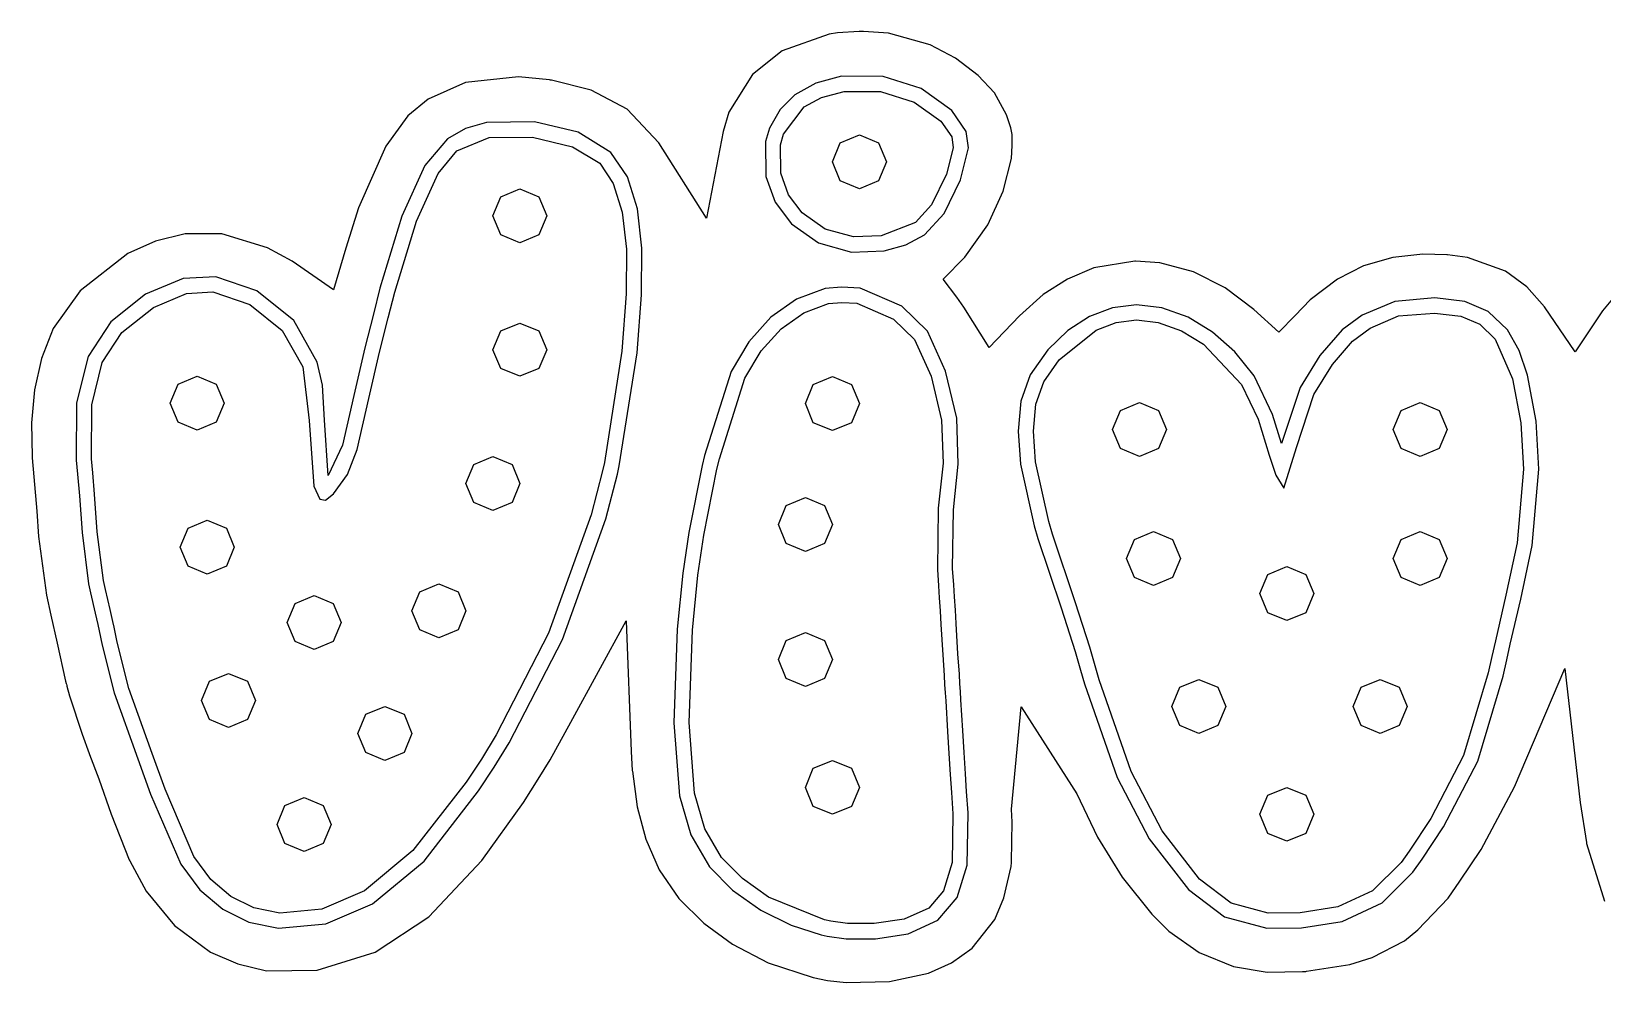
# Model space of a CAD drawing. Extents: x -1.8 to 96.1, y -1.8 to 29.4.
# Drawn here: x -1.83 to 46.69, y -1.18 to 28.2 of the extents above; entities that cross this region are included whole.
import ezdxf

# ---------------------------------------------------------------- set-up
doc = ezdxf.new("R2010")
doc.units = 0

msp = doc.modelspace()

# ---------------------------------------------------------------- linework, layer by layer
at = {"layer": 'Bulbs'}
for p, q in [((22.9014, 24.1682), (23.145483, 24.757467)), ((23.145483, 24.757467), (23.73475, 25.00155)), ((23.73475, 25.00155), (24.324017, 24.757467)), ((24.324017, 24.757467), (24.5681, 24.1682)), ((23.145483, 23.578933), (22.9014, 24.1682)), ((24.5681, 24.1682), (24.324017, 23.578933)), ((24.5681, 24.1682), (24.5681, 24.1682)), ((12.661983, 23.090767), (13.25125, 23.33485)), ((13.25125, 23.33485), (13.840517, 23.090767)), ((23.73475, 23.33485), (23.145483, 23.578933)), ((24.324017, 23.578933), (23.73475, 23.33485)), ((12.4179, 22.5015), (12.661983, 23.090767)), ((13.840517, 23.090767), (14.0846, 22.5015)), ((12.661983, 21.912233), (12.4179, 22.5015)), ((14.0846, 22.5015), (13.840517, 21.912233)), ((14.0846, 22.5015), (14.0846, 22.5015)), ((13.25125, 21.66815), (12.661983, 21.912233)), ((13.840517, 21.912233), (13.25125, 21.66815)), ((12.4179, 18.368), (12.661983, 18.945482)), ((12.661983, 18.945482), (13.25125, 19.184683)), ((13.25125, 19.184683), (13.840517, 18.945482)), ((13.840517, 18.945482), (14.0846, 18.368)), ((12.661983, 17.790518), (12.4179, 18.368)), ((14.0846, 18.368), (13.840517, 17.790518)), ((14.0846, 18.368), (14.0846, 18.368)), ((2.695103, 17.307267), (3.28437, 17.55135)), ((3.28437, 17.55135), (3.873637, 17.307267)), ((13.25125, 17.551317), (12.661983, 17.790518)), ((13.840517, 17.790518), (13.25125, 17.551317)), ((22.312183, 17.290567), (22.90145, 17.53465)), ((22.90145, 17.53465), (23.490717, 17.290567)), ((2.45102, 16.718), (2.695103, 17.307267)), ((3.873637, 17.307267), (4.11772, 16.718)), ((22.0681, 16.7013), (22.312183, 17.290567)), ((23.490717, 17.290567), (23.7348, 16.7013)), ((2.695103, 16.128733), (2.45102, 16.718)), ((4.11772, 16.718), (3.873637, 16.128733)), ((4.11772, 16.718), (4.11772, 16.718)), ((22.312183, 16.112033), (22.0681, 16.7013)), ((23.7348, 16.7013), (23.490717, 16.112033)), ((23.7348, 16.7013), (23.7348, 16.7013)), ((31.795683, 16.490567), (32.38495, 16.73465)), ((32.38495, 16.73465), (32.974217, 16.490567)), ((40.462483, 16.490567), (41.05175, 16.73465)), ((41.05175, 16.73465), (41.641017, 16.490567)), ((3.28437, 15.88465), (2.695103, 16.128733)), ((3.873637, 16.128733), (3.28437, 15.88465)), ((22.90145, 15.86795), (22.312183, 16.112033)), ((23.490717, 16.112033), (22.90145, 15.86795)), ((31.5516, 15.9013), (31.795683, 16.490567)), ((32.974217, 16.490567), (33.2183, 15.9013)), ((40.2184, 15.9013), (40.462483, 16.490567)), ((41.641017, 16.490567), (41.8851, 15.9013)), ((31.795683, 15.312033), (31.5516, 15.9013)), ((33.2183, 15.9013), (32.974217, 15.312033)), ((33.2183, 15.9013), (33.2183, 15.9013)), ((40.462483, 15.312033), (40.2184, 15.9013)), ((41.8851, 15.9013), (41.641017, 15.312033)), ((41.8851, 15.9013), (41.8851, 15.9013)), ((11.828583, 14.823867), (12.41785, 15.06795)), ((12.41785, 15.06795), (13.007117, 14.823867)), ((32.38495, 15.06795), (31.795683, 15.312033)), ((32.974217, 15.312033), (32.38495, 15.06795)), ((41.05175, 15.06795), (40.462483, 15.312033)), ((41.641017, 15.312033), (41.05175, 15.06795)), ((11.5845, 14.2346), (11.828583, 14.823867)), ((13.007117, 14.823867), (13.2512, 14.2346)), ((11.828583, 13.645333), (11.5845, 14.2346)), ((13.2512, 14.2346), (13.007117, 13.645333)), ((13.2512, 14.2346), (13.2512, 14.2346)), ((12.41785, 13.40125), (11.828583, 13.645333)), ((13.007117, 13.645333), (12.41785, 13.40125)), ((21.478783, 13.557167), (22.06805, 13.80125)), ((22.06805, 13.80125), (22.657317, 13.557167)), ((21.2347, 12.9679), (21.478783, 13.557167)), ((22.657317, 13.557167), (22.9014, 12.9679)), ((2.76354, 12.2667), (3.007623, 12.855967)), ((3.007623, 12.855967), (3.59689, 13.10005)), ((3.59689, 13.10005), (4.186157, 12.855967)), ((4.186157, 12.855967), (4.43024, 12.2667)), ((21.478783, 12.378633), (21.2347, 12.9679)), ((22.9014, 12.9679), (22.657317, 12.378633)), ((22.9014, 12.9679), (22.9014, 12.9679)), ((32.228983, 12.507167), (32.81825, 12.75125)), ((32.81825, 12.75125), (33.407517, 12.507167)), ((40.462483, 12.507167), (41.05175, 12.75125)), ((41.05175, 12.75125), (41.641017, 12.507167)), ((3.007623, 11.677433), (2.76354, 12.2667)), ((4.43024, 12.2667), (4.186157, 11.677433)), ((4.43024, 12.2667), (4.43024, 12.2667)), ((22.06805, 12.13455), (21.478783, 12.378633)), ((22.657317, 12.378633), (22.06805, 12.13455)), ((31.9849, 11.9179), (32.228983, 12.507167)), ((33.407517, 12.507167), (33.6516, 11.9179)), ((40.2184, 11.9179), (40.462483, 12.507167)), ((41.641017, 12.507167), (41.8851, 11.9179)), ((3.59689, 11.43335), (3.007623, 11.677433)), ((4.186157, 11.677433), (3.59689, 11.43335)), ((32.228983, 11.328633), (31.9849, 11.9179)), ((33.6516, 11.9179), (33.407517, 11.328633)), ((33.6516, 11.9179), (33.6516, 11.9179)), ((36.345783, 11.423867), (36.93505, 11.66795)), ((36.93505, 11.66795), (37.524317, 11.423867)), ((40.462483, 11.328633), (40.2184, 11.9179)), ((41.8851, 11.9179), (41.641017, 11.328633)), ((41.8851, 11.9179), (41.8851, 11.9179)), ((32.81825, 11.08455), (32.228983, 11.328633)), ((33.407517, 11.328633), (32.81825, 11.08455)), ((36.1017, 10.8346), (36.345783, 11.423867)), ((37.524317, 11.423867), (37.7684, 10.8346)), ((41.05175, 11.08455), (40.462483, 11.328633)), ((41.641017, 11.328633), (41.05175, 11.08455)), ((6.307693, 10.530907), (6.89696, 10.77499)), ((6.89696, 10.77499), (7.486227, 10.530907)), ((9.9178, 10.3012), (10.161883, 10.890467)), ((10.161883, 10.890467), (10.75115, 11.13455)), ((10.75115, 11.13455), (11.340417, 10.890467)), ((11.340417, 10.890467), (11.5845, 10.3012)), ((36.345783, 10.245333), (36.1017, 10.8346)), ((37.7684, 10.8346), (37.524317, 10.245333)), ((37.7684, 10.8346), (37.7684, 10.8346)), ((6.06361, 9.94164), (6.307693, 10.530907)), ((7.486227, 10.530907), (7.73031, 9.94164)), ((10.161883, 9.711933), (9.9178, 10.3012)), ((11.5845, 10.3012), (11.340417, 9.711933)), ((11.5845, 10.3012), (11.5845, 10.3012)), ((36.93505, 10.00125), (36.345783, 10.245333)), ((37.524317, 10.245333), (36.93505, 10.00125)), ((6.307693, 9.352373), (6.06361, 9.94164)), ((7.73031, 9.94164), (7.486227, 9.352373)), ((7.73031, 9.94164), (7.73031, 9.94164)), ((10.75115, 9.46785), (10.161883, 9.711933)), ((11.340417, 9.711933), (10.75115, 9.46785)), ((6.89696, 9.10829), (6.307693, 9.352373)), ((7.486227, 9.352373), (6.89696, 9.10829)), ((21.2347, 8.80119), (21.478783, 9.390457)), ((21.478783, 9.390457), (22.06805, 9.63454)), ((22.06805, 9.63454), (22.657317, 9.390457)), ((22.657317, 9.390457), (22.9014, 8.80119)), ((21.478783, 8.211923), (21.2347, 8.80119)), ((22.9014, 8.80119), (22.657317, 8.211923)), ((22.9014, 8.80119), (22.9014, 8.80119)), ((3.662393, 8.125567), (4.25166, 8.36965)), ((4.25166, 8.36965), (4.840927, 8.125567)), ((3.41831, 7.5363), (3.662393, 8.125567)), ((4.840927, 8.125567), (5.08501, 7.5363)), ((22.06805, 7.96784), (21.478783, 8.211923)), ((22.657317, 8.211923), (22.06805, 7.96784)), ((33.385, 7.35116), (33.629083, 7.940427)), ((33.629083, 7.940427), (34.21835, 8.18451)), ((34.21835, 8.18451), (34.807617, 7.940427)), ((34.807617, 7.940427), (35.0517, 7.35116)), ((38.9851, 7.35116), (39.229183, 7.940427)), ((39.229183, 7.940427), (39.81845, 8.18451)), ((39.81845, 8.18451), (40.407717, 7.940427)), ((40.407717, 7.940427), (40.6518, 7.35116)), ((3.662393, 6.947033), (3.41831, 7.5363)), ((5.08501, 7.5363), (4.840927, 6.947033)), ((5.08501, 7.5363), (5.08501, 7.5363)), ((8.495223, 7.107077), (9.08449, 7.35116)), ((9.08449, 7.35116), (9.673757, 7.107077)), ((33.629083, 6.761893), (33.385, 7.35116)), ((35.0517, 7.35116), (34.807617, 6.761893)), ((35.0517, 7.35116), (35.0517, 7.35116)), ((39.229183, 6.761893), (38.9851, 7.35116)), ((40.6518, 7.35116), (40.407717, 6.761893)), ((40.6518, 7.35116), (40.6518, 7.35116)), ((4.25166, 6.70295), (3.662393, 6.947033)), ((4.840927, 6.947033), (4.25166, 6.70295)), ((8.25114, 6.51781), (8.495223, 7.107077)), ((9.673757, 7.107077), (9.91784, 6.51781)), ((8.495223, 5.928543), (8.25114, 6.51781)), ((9.91784, 6.51781), (9.673757, 5.928543)), ((9.91784, 6.51781), (9.91784, 6.51781)), ((34.21835, 6.51781), (33.629083, 6.761893)), ((34.807617, 6.761893), (34.21835, 6.51781)), ((39.81845, 6.51781), (39.229183, 6.761893)), ((40.407717, 6.761893), (39.81845, 6.51781)), ((9.08449, 5.68446), (8.495223, 5.928543)), ((9.673757, 5.928543), (9.08449, 5.68446)), ((22.0681, 4.85111), (22.312183, 5.440377)), ((22.312183, 5.440377), (22.90145, 5.68446)), ((22.90145, 5.68446), (23.490717, 5.440377)), ((23.490717, 5.440377), (23.7348, 4.85111)), ((5.995173, 4.290357), (6.58444, 4.53444)), ((6.58444, 4.53444), (7.173707, 4.290357)), ((22.312183, 4.261843), (22.0681, 4.85111)), ((23.7348, 4.85111), (23.490717, 4.261843)), ((23.7348, 4.85111), (23.7348, 4.85111)), ((36.1017, 4.01776), (36.345783, 4.607027)), ((36.345783, 4.607027), (36.93505, 4.85111)), ((36.93505, 4.85111), (37.524317, 4.607027)), ((37.524317, 4.607027), (37.7684, 4.01776)), ((5.75109, 3.70109), (5.995173, 4.290357)), ((7.173707, 4.290357), (7.41779, 3.70109)), ((22.90145, 4.01776), (22.312183, 4.261843)), ((23.490717, 4.261843), (22.90145, 4.01776)), ((36.345783, 3.428493), (36.1017, 4.01776)), ((37.7684, 4.01776), (37.524317, 3.428493)), ((37.7684, 4.01776), (37.7684, 4.01776)), ((5.995173, 3.111823), (5.75109, 3.70109)), ((7.41779, 3.70109), (7.173707, 3.111823)), ((7.41779, 3.70109), (7.41779, 3.70109)), ((36.93505, 3.18441), (36.345783, 3.428493)), ((37.524317, 3.428493), (36.93505, 3.18441)), ((6.58444, 2.86774), (5.995173, 3.111823)), ((7.173707, 3.111823), (6.58444, 2.86774))]:
    msp.add_line(p, q, dxfattribs=at)
at = {"layer": 'Layer 1'}
for p, q in [((23.06336, 28.155701), (22.801246, 28.109194)), ((23.726877, 28.197434), (23.06336, 28.155701)), ((23.752118, 28.197534), (23.726877, 28.197434)), ((23.857947, 28.197451), (23.752118, 28.197534)), ((24.634961, 28.14842), (23.857947, 28.197451)), ((25.923061, 27.780838), (24.634961, 28.14842)), ((22.801246, 28.109194), (21.353686, 27.594552)), ((26.706408, 27.375937), (25.923061, 27.780838)), ((21.353686, 27.594552), (20.435234, 26.867438)), ((27.406181, 26.839842), (26.706408, 27.375937)), ((13.209446, 26.794527), (11.569696, 26.618701)), ((14.167232, 26.69795), (13.209446, 26.794527)), ((14.194366, 26.69358), (14.167232, 26.69795)), ((14.222558, 26.689101), (14.194366, 26.69358)), ((15.456038, 26.379219), (14.222558, 26.689101)), ((20.435234, 26.867438), (19.704954, 25.705368)), ((23.1846, 26.8108), (22.391557, 26.595286)), ((24.4688, 26.8098), (23.1846, 26.8108)), ((23.1846, 26.8108), (23.1846, 26.8108)), ((25.640203, 26.432152), (24.4688, 26.8098)), ((27.903296, 26.298736), (27.406181, 26.839842)), ((11.569696, 26.618701), (10.417576, 26.109683)), ((16.559868, 25.798633), (15.456038, 26.379219)), ((21.7418, 26.241843), (21.288333, 25.787438)), ((22.391557, 26.595286), (21.7418, 26.241843)), ((26.585424, 25.760215), (25.640203, 26.432152)), ((28.276282, 25.623287), (27.903296, 26.298736)), ((10.417576, 26.109683), (9.788513, 25.587592)), ((17.536723, 24.752593), (16.559868, 25.798633)), ((21.288333, 25.787438), (20.958386, 25.210383)), ((27.030873, 25.108059), (26.585424, 25.760215)), ((9.788513, 25.587592), (9.109941, 24.655518)), ((12.218412, 25.386972), (11.573401, 25.200474)), ((13.7041, 25.4032), (12.218412, 25.386972)), ((15.048625, 25.0812), (13.7041, 25.4032)), ((13.7041, 25.4032), (13.7041, 25.4032)), ((19.704954, 25.705368), (19.526537, 25.104433)), ((28.416738, 25.215339), (28.276282, 25.623287)), ((11.01693, 24.884886), (10.318266, 24.051863)), ((11.573401, 25.200474), (11.01693, 24.884886)), ((16.0543, 24.4595), (15.048625, 25.0812)), ((19.012893, 22.426523), (17.536723, 24.752593)), ((19.526537, 25.104433), (19.012893, 22.426523)), ((20.958386, 25.210383), (20.83798, 24.796972)), ((20.83798, 24.796972), (20.845214, 23.712802)), ((27.104771, 24.599564), (27.030873, 25.108059)), ((28.450179, 25.014093), (28.416738, 25.215339)), ((28.452802, 24.672449), (28.450179, 25.014093)), ((9.109941, 24.655518), (8.263067, 22.750058)), ((16.569194, 23.706362), (16.0543, 24.4595)), ((26.861892, 23.610995), (27.104771, 24.599564)), ((28.171905, 23.26165), (28.433792, 24.27363)), ((28.433792, 24.27363), (28.452802, 24.672449)), ((10.318266, 24.051863), (9.608409, 22.493981)), ((16.883653, 22.716898), (16.569194, 23.706362)), ((20.845214, 23.712802), (21.136434, 22.924283)), ((26.350942, 22.575821), (26.861892, 23.610995)), ((21.136434, 22.924283), (21.634312, 22.259142)), ((27.701852, 22.22152), (28.171905, 23.26165)), ((8.263067, 22.750058), (7.872754, 21.508258)), ((9.608409, 22.493981), (8.928176, 20.262953)), ((17.021416, 21.500632), (16.883653, 22.716898)), ((25.744652, 21.918595), (26.350942, 22.575821)), ((2.914412, 21.949904), (2.002232, 21.724443)), ((4.047472, 21.950693), (2.914412, 21.949904)), ((5.460572, 21.517107), (4.047472, 21.950693)), ((21.634312, 22.259142), (22.477421, 21.668645)), ((25.173939, 21.609612), (25.744652, 21.918595)), ((26.989248, 21.225683), (27.701852, 22.22152)), ((2.002232, 21.724443), (1.146992, 21.334385)), ((6.216226, 21.09798), (5.460572, 21.517107)), ((7.872754, 21.508258), (7.495376, 20.220448)), ((17.006224, 20.067087), (17.021416, 21.500632)), ((22.477421, 21.668645), (23.495182, 21.382194)), ((23.495182, 21.382194), (24.497182, 21.419401)), ((24.497182, 21.419401), (25.173939, 21.609612)), ((1.146992, 21.334385), (-0.326298, 20.188965)), ((7.495376, 20.220448), (6.216226, 21.09798)), ((26.327076, 20.548402), (26.989248, 21.225683)), ((30.974334, 20.897049), (30.158162, 20.5502)), ((32.241144, 21.104389), (30.974334, 20.897049)), ((32.266382, 21.104697), (32.241144, 21.104389)), ((33.017412, 21.04878), (32.266382, 21.104697)), ((34.054652, 20.767374), (33.017412, 21.04878)), ((39.304829, 20.959225), (38.498995, 20.547835)), ((40.20647, 21.219317), (39.304829, 20.959225)), ((41.140159, 21.316402), (40.20647, 21.219317)), ((41.876089, 21.298628), (41.140159, 21.316402)), ((41.90148, 21.296696), (41.876089, 21.298628)), ((42.516632, 21.21478), (41.90148, 21.296696)), ((43.691782, 20.792773), (42.516632, 21.21478)), ((2.8469, 20.567828), (1.686002, 20.079509)), ((3.85976, 20.61537), (2.8469, 20.567828)), ((5.12841, 20.180772), (3.85976, 20.61537)), ((26.740583, 19.985254), (26.327076, 20.548402)), ((30.158162, 20.5502), (29.412844, 20.068864)), ((35.03597, 20.276256), (34.054652, 20.767374)), ((38.498995, 20.547835), (37.658793, 19.904771)), ((44.346098, 20.310722), (43.691782, 20.792773)), ((47.509343, 20.554773), (46.6852, 19.567326)), ((-0.326298, 20.188965), (-1.159699, 19.020295)), ((1.686002, 20.079509), (0.61913, 19.228898)), ((6.271551, 19.266637), (5.12841, 20.180772)), ((8.928176, 20.262953), (8.728188, 19.465587)), ((16.869798, 18.275467), (17.006224, 20.067087)), ((21.794878, 19.924512), (21.003153, 19.367378)), ((22.674022, 20.253128), (21.794878, 19.924512)), ((23.1789, 20.301187), (22.674022, 20.253128)), ((23.178979, 20.301168), (23.1789, 20.301187)), ((23.754654, 20.263961), (23.178979, 20.301168)), ((25.048634, 19.707923), (23.754654, 20.263961)), ((26.963336, 19.676658), (26.740583, 19.985254)), ((29.412844, 20.068864), (28.684584, 19.413955)), ((35.911422, 19.613904), (35.03597, 20.276256)), ((37.658793, 19.904771), (37.18796, 19.426593)), ((41.5018, 19.968391), (40.274427, 19.860976)), ((42.428113, 19.858022), (41.501791, 19.96841)), ((41.501791, 19.96841), (41.5018, 19.968391)), ((44.896789, 19.687026), (44.346098, 20.310722)), ((8.728188, 19.465587), (8.458437, 18.422237)), ((25.833598, 18.942079), (25.048634, 19.707923)), ((27.740548, 18.432508), (26.963336, 19.676658)), ((28.684584, 19.413955), (27.740548, 18.432508)), ((31.550238, 19.663416), (30.840248, 19.392668)), ((32.291517, 19.75704), (31.550238, 19.663416)), ((33.070796, 19.665056), (32.291517, 19.75704)), ((33.883864, 19.373354), (33.070796, 19.665056)), ((36.692808, 18.911784), (35.911422, 19.613904)), ((37.18796, 19.426593), (36.692808, 18.911784)), ((39.25801, 19.43354), (38.649263, 18.984473)), ((40.274427, 19.860976), (39.25801, 19.43354)), ((43.151821, 19.54363), (42.428113, 19.858022)), ((43.748167, 18.97674), (43.151821, 19.54363)), ((45.837821, 18.296826), (44.896789, 19.687026)), ((46.6852, 19.567326), (45.837821, 18.296826)), ((-1.159699, 19.020295), (-1.523772, 18.099459)), ((0.61913, 19.228898), (-0.081406, 18.16241)), ((6.99031, 17.984012), (6.271551, 19.266637)), ((21.003153, 19.367378), (20.322357, 18.613863)), ((26.398938, 17.702359), (25.833598, 18.942079)), ((30.170663, 18.956712), (29.550597, 18.36746)), ((30.840248, 19.392668), (30.170663, 18.956712)), ((34.641636, 18.913541), (33.883864, 19.373354)), ((38.649263, 18.984473), (37.949984, 18.186583)), ((44.108842, 18.342145), (43.748167, 18.97674)), ((20.322357, 18.613863), (19.776, 17.6961)), ((35.327769, 18.302903), (34.641636, 18.913541)), ((-1.523772, 18.099459), (-1.741456, 17.132795)), ((-0.081406, 18.16241), (-0.43817, 16.727758)), ((7.15655, 17.274647), (6.99031, 17.984012)), ((8.458437, 18.422237), (8.122024, 16.949977)), ((16.318928, 14.778007), (16.869798, 18.275467)), ((29.550597, 18.36746), (29.00541, 17.587664)), ((35.925916, 17.558726), (35.327769, 18.302903)), ((37.949984, 18.186583), (37.347533, 17.201643)), ((44.364664, 17.58355), (44.108842, 18.342145)), ((19.776, 17.6961), (18.9508, 15.1015)), ((26.742134, 16.255834), (26.398938, 17.702359)), ((29.00541, 17.587664), (28.722932, 16.782626)), ((36.495391, 16.368616), (35.925916, 17.558726)), ((44.632421, 16.164429), (44.364664, 17.58355)), ((-1.741456, 17.132795), (-1.834109, 16.110785)), ((7.214069, 16.193942), (7.15655, 17.274647)), ((37.347533, 17.201643), (36.771343, 15.466863)), ((-0.43817, 16.727758), (-0.447988, 14.951128)), ((8.122024, 16.949977), (7.771141, 15.414667)), ((28.722932, 16.782626), (28.635925, 15.850304)), ((-1.834109, 16.110785), (-1.808426, 15.056775)), ((7.330858, 14.484492), (7.214069, 16.193942)), ((26.78806, 14.831739), (26.742134, 16.255834)), ((36.771343, 15.466863), (36.495391, 16.368616)), ((44.71503, 14.67624), (44.632421, 16.164429)), ((28.635925, 15.850304), (28.710339, 14.834344)), ((-1.808426, 15.056775), (-1.806509, 15.031187)), ((7.771141, 15.414667), (7.330858, 14.484492)), ((18.9508, 15.1015), (18.876386, 14.787308)), ((-1.806509, 15.031187), (-1.755887, 14.4405)), ((-0.447988, 14.951128), (-0.410265, 14.519114)), ((16.260534, 14.523759), (16.318928, 14.778007)), ((18.876386, 14.787308), (18.466076, 12.717668)), ((26.637166, 13.422009), (26.78806, 14.831739)), ((28.710339, 14.834344), (29.135119, 12.928524)), ((44.516077, 12.32341), (44.71503, 14.67624)), ((-1.755887, 14.4405), (-1.663126, 13.38098)), ((-0.410265, 14.519114), (-0.351354, 13.859207)), ((15.905001, 13.138829), (16.260534, 14.523759)), ((-0.351354, 13.859207), (-0.270739, 12.723357)), ((-1.663126, 13.38098), (-1.614184, 12.601563)), ((14.571231, 9.421749), (15.905001, 13.138829)), ((26.613909, 11.609719), (26.637166, 13.422009)), ((-0.270739, 12.723357), (-0.068168, 11.137407)), ((18.466076, 12.717668), (18.282108, 11.460898)), ((29.135119, 12.928524), (29.247257, 12.538367)), ((-1.614184, 12.601563), (-1.370609, 10.784083)), ((29.247257, 12.538367), (29.965558, 10.392247)), ((44.160028, 10.66718), (44.516077, 12.32341)), ((18.282108, 11.460898), (18.107442, 9.739558)), ((26.647498, 11.105358), (26.613909, 11.609719)), ((-1.370609, 10.784083), (-1.234976, 10.167604)), ((-0.068168, 11.137407), (-0.01029, 10.862489)), ((-0.01029, 10.862489), (0.132854, 10.234621)), ((26.672289, 10.738972), (26.647498, 11.105358)), ((26.698139, 10.327628), (26.672289, 10.738972)), ((0.132854, 10.234621), (0.215536, 9.877537)), ((26.722428, 9.906982), (26.698139, 10.327628)), ((29.965558, 10.392247), (30.398088, 9.045047)), ((43.836017, 9.27502), (44.160028, 10.66718)), ((-1.234976, 10.167604), (-1.037536, 9.301765)), ((0.215536, 9.877537), (0.256877, 9.689435)), ((14.827045, 6.862965), (16.533805, 9.994755)), ((16.533805, 9.994755), (16.685798, 5.957435)), ((18.107442, 9.739558), (18.009774, 6.845168)), ((26.780305, 8.971123), (26.722428, 9.906982)), ((-1.037536, 9.301765), (-0.780451, 8.130375)), ((0.256877, 9.689435), (0.347311, 9.243985)), ((0.347311, 9.243985), (0.723926, 7.769416)), ((12.921721, 6.224529), (14.571231, 9.421749)), ((43.72698, 8.786678), (43.836017, 9.27502)), ((26.821647, 8.341188), (26.780305, 8.971123)), ((30.398088, 9.045047), (30.566037, 8.467822)), ((43.611225, 8.281283), (43.72698, 8.786678)), ((26.839215, 8.049216), (26.821647, 8.341188)), ((30.566037, 8.467822), (30.691095, 8.043042)), ((42.832073, 5.659046), (43.611225, 8.281283)), ((43.964239, 4.868588), (45.522019, 8.519738)), ((45.522019, 8.519738), (45.998912, 4.380958)), ((-0.780451, 8.130375), (-0.762083, 8.060864)), ((-0.762083, 8.060864), (-0.75534, 8.035717)), ((-0.75534, 8.035717), (-0.744765, 7.996409)), ((-0.744765, 7.996409), (-0.737924, 7.971591)), ((-0.737924, 7.971591), (-0.653748, 7.675407)), ((0.723926, 7.769416), (1.452151, 5.732575)), ((26.85419, 7.814605), (26.839215, 8.049216)), ((26.87279, 7.552089), (26.85419, 7.814605)), ((30.691095, 8.043042), (31.696715, 5.158472)), ((-0.653748, 7.675407), (-0.646297, 7.650459)), ((-0.646297, 7.650459), (-0.275876, 6.521539)), ((26.930668, 6.605895), (26.87279, 7.552089)), ((28.433639, 4.172702), (28.733722, 7.339922)), ((28.733722, 7.339922), (30.447362, 4.652632)), ((14.181009, 5.705545), (14.827045, 6.862965)), ((18.009774, 6.845168), (18.181856, 4.585878)), ((-0.275876, 6.521539), (-0.267006, 6.496664)), ((-0.267006, 6.496664), (-0.048397, 5.894085)), ((26.972525, 5.929968), (26.930668, 6.605895)), ((-0.048397, 5.894085), (-0.038415, 5.867208)), ((-0.038415, 5.867208), (0.247138, 5.108583)), ((12.458701, 5.469537), (12.921721, 6.224529)), ((16.685798, 5.957435), (16.721893, 5.373833)), ((27.01335, 5.272645), (26.972525, 5.929968)), ((1.452151, 5.732575), (1.846442, 4.640135)), ((11.97656, 4.744001), (12.458701, 5.469537)), ((13.816329, 5.099685), (14.181009, 5.705545)), ((16.721893, 5.373833), (16.7241, 5.348698)), ((16.7241, 5.348698), (16.873141, 4.250258)), ((41.773615, 3.627313), (42.832073, 5.659046)), ((0.247138, 5.108583), (0.632725, 4.026273)), ((13.35704, 4.381051), (13.816329, 5.099685)), ((27.046939, 4.720741), (27.01335, 5.272645)), ((31.696715, 5.158472), (32.684511, 3.255432)), ((42.932989, 2.935758), (43.964239, 4.868588)), ((1.846442, 4.640135), (2.77765, 2.476445)), ((10.291024, 2.571804), (11.97656, 4.744001)), ((12.07722, 2.592481), (13.35704, 4.381051)), ((18.181856, 4.585878), (18.526671, 3.385445)), ((27.089831, 4.067552), (27.046939, 4.720741)), ((30.447362, 4.652632), (31.089202, 3.315432)), ((45.998912, 4.380958), (46.187689, 3.144738)), ((0.632725, 4.026273), (1.189519, 2.608243)), ((16.873141, 4.250258), (17.134988, 3.247831)), ((27.060375, 2.444912), (27.089831, 4.067552)), ((28.445816, 3.975861), (28.433639, 4.172702)), ((28.457171, 3.78286), (28.445816, 3.975861)), ((28.435767, 2.54881), (28.457171, 3.78286)), ((41.111639, 2.628925), (41.773615, 3.627313)), ((17.134988, 3.247831), (17.551281, 2.299768)), ((18.526671, 3.385445), (19.104279, 2.391698)), ((31.089202, 3.315432), (31.854806, 2.071607)), ((32.684511, 3.255432), (33.893995, 1.694092)), ((42.279363, 1.953932), (42.932989, 2.935758)), ((46.187689, 3.144738), (46.192704, 3.119581)), ((46.192704, 3.119581), (46.747427, 1.336771)), ((1.189519, 2.608243), (1.200236, 2.585161)), ((1.200236, 2.585161), (1.70766, 1.645797)), ((2.77765, 2.476445), (3.367254, 1.688853)), ((8.69821, 1.248611), (10.291024, 2.571804)), ((10.43641, 0.847031), (12.07722, 2.592481)), ((26.753416, 1.449625), (27.060375, 2.444912)), ((28.418735, 2.410748), (28.433162, 2.525694)), ((28.433162, 2.525694), (28.435767, 2.54881)), ((40.825352, 2.226366), (41.111639, 2.628925)), ((17.551281, 2.299768), (18.159601, 1.420475)), ((19.104279, 2.391698), (19.818752, 1.676122)), ((28.197397, 1.434332), (28.418735, 2.410748)), ((31.854806, 2.071607), (32.764902, 0.929702)), ((39.881225, 1.285339), (40.825352, 2.226366)), ((41.915836, 1.43161), (42.279363, 1.953932)), ((1.70766, 1.645797), (2.586561, 0.580251)), ((3.367254, 1.688853), (4.071873, 1.091031)), ((19.818752, 1.676122), (20.693329, 1.057418)), ((33.893995, 1.694092), (35.007343, 0.853411)), ((4.071873, 1.091031), (4.88295, 0.691631)), ((7.255024, 0.631921), (8.69821, 1.248611)), ((18.159601, 1.420475), (18.935651, 0.652435)), ((20.693329, 1.057418), (21.626182, 0.594606)), ((26.154218, 0.749952), (26.753416, 1.449625)), ((27.916046, 0.765375), (28.197397, 1.434332)), ((38.643055, 0.706564), (39.881225, 1.285339)), ((40.978447, 0.44936), (41.915836, 1.43161)), ((2.586561, 0.580251), (3.70011, -0.236103)), ((4.88295, 0.691631), (5.79193, 0.499305)), ((5.79193, 0.499305), (7.255024, 0.631921)), ((8.78442, -0.234979), (10.43641, 0.847031)), ((18.935651, 0.652435), (19.820301, 0.011615)), ((21.626182, 0.594606), (22.559359, 0.298292)), ((25.240846, 0.329285), (26.154218, 0.749952)), ((27.221355, -0.118251), (27.916046, 0.765375)), ((32.764902, 0.929702), (33.288399, 0.410335)), ((35.007343, 0.853411), (36.316585, 0.497782)), ((36.316585, 0.497782), (37.386285, 0.508127)), ((37.386285, 0.508127), (38.643055, 0.706564)), ((19.820301, 0.011615), (20.914361, -0.570248)), ((22.559359, 0.298292), (22.74436, 0.256951)), ((22.74436, 0.256951), (23.322102, 0.173234)), ((23.322102, 0.173234), (24.228506, 0.172705)), ((24.228506, 0.172705), (25.240846, 0.329285)), ((33.288399, 0.410335), (34.230164, -0.24617)), ((39.57129, -0.405772), (40.565232, 0.113977)), ((40.565232, 0.113977), (40.978447, 0.44936)), ((3.70011, -0.236103), (4.536422, -0.603971)), ((6.99191, -0.79936), (8.78442, -0.234979)), ((26.583127, -0.571549), (27.221355, -0.118251)), ((34.230164, -0.24617), (35.292739, -0.679905)), ((38.884365, -0.624081), (39.57129, -0.405772)), ((4.536422, -0.603971), (5.42537, -0.814428)), ((5.42537, -0.814428), (6.99191, -0.79936)), ((20.914361, -0.570248), (22.305261, -1.025757)), ((24.659935, -1.140935), (25.866605, -0.888365)), ((25.866605, -0.888365), (26.583127, -0.571549)), ((35.292739, -0.679905), (36.326539, -0.853765)), ((36.326539, -0.853765), (37.419709, -0.841518)), ((37.419709, -0.841518), (37.445048, -0.839425)), ((37.445048, -0.839425), (37.470621, -0.837253)), ((37.470621, -0.837253), (37.520329, -0.83286)), ((37.520329, -0.83286), (37.546295, -0.830465)), ((37.546295, -0.830465), (38.884365, -0.624081)), ((22.305261, -1.025757), (22.75255, -1.115264)), ((22.75255, -1.115264), (23.325525, -1.179047)), ((23.325525, -1.179047), (24.659935, -1.140935))]:
    msp.add_line(p, q, dxfattribs=at)
at = {"layer": 'Text'}
for p, q in [((22.562489, 26.15413), (23.268056, 26.346255)), ((23.268056, 26.346255), (24.384746, 26.345788)), ((24.384746, 26.345788), (25.431232, 26.010242)), ((21.392867, 25.026407), (22.025436, 25.865372)), ((22.025436, 25.865372), (22.562489, 26.15413)), ((25.431232, 26.010242), (26.251446, 25.426788)), ((26.251446, 25.426788), (26.590593, 24.938757)), ((11.301263, 24.508586), (12.306616, 24.919639)), ((12.306616, 24.919639), (13.642973, 24.935436)), ((13.642973, 24.935436), (14.878704, 24.629276)), ((21.298432, 24.693068), (21.392867, 25.026407)), ((26.590593, 24.938757), (26.633009, 24.601392)), ((10.723041, 23.809178), (11.301263, 24.508586)), ((14.878704, 24.629276), (15.718373, 24.128363)), ((21.305605, 23.815009), (21.298432, 24.693068)), ((26.633009, 24.601392), (26.424176, 23.786846)), ((10.054396, 22.334027), (10.723041, 23.809178)), ((15.718373, 24.128363), (16.13328, 23.502653)), ((21.548682, 23.14827), (21.305605, 23.815009)), ((26.424176, 23.786846), (25.963368, 22.840011)), ((16.13328, 23.502653), (16.409173, 22.614002)), ((21.9679, 22.592789), (21.548682, 23.14827)), ((25.963368, 22.840011), (25.465295, 22.298406)), ((9.384301, 20.142948), (10.054396, 22.334027)), ((16.409173, 22.614002), (16.543771, 21.47368)), ((22.677632, 22.094131), (21.9679, 22.592789)), ((23.5514, 21.8508), (22.677632, 22.094131)), ((24.409745, 21.883166), (23.551396, 21.850789)), ((23.551396, 21.850789), (23.5514, 21.8508)), ((25.465295, 22.298406), (24.409745, 21.883166)), ((16.543771, 21.47368), (16.534794, 20.092953)), ((1.934647, 19.673136), (2.951116, 20.107928)), ((2.951116, 20.107928), (3.771993, 20.152084)), ((3.771993, 20.152084), (4.909483, 19.762801)), ((9.18589, 19.351269), (9.384301, 20.142948)), ((16.534794, 20.092953), (16.399945, 18.317923)), ((0.955876, 18.897958), (1.934647, 19.673136)), ((4.909483, 19.762801), (5.912846, 18.962463)), ((21.316177, 19.011514), (22.016903, 19.506736)), ((22.016903, 19.506736), (22.776425, 19.792966)), ((22.776425, 19.792966), (23.1931, 19.82928)), ((23.1931, 19.82928), (23.659776, 19.801791)), ((23.659776, 19.801791), (24.786976, 19.315458)), ((39.508786, 19.033722), (40.38674, 19.408376)), ((40.38674, 19.408376), (41.490696, 19.496439)), ((41.490696, 19.496439), (42.307669, 19.405768)), ((5.912846, 18.962463), (6.542713, 17.834591)), ((8.912103, 18.292919), (9.18589, 19.351269)), ((20.701904, 18.332008), (21.316177, 19.011514)), ((24.786976, 19.315458), (25.441336, 18.680378)), ((29.902117, 18.052699), (31.050849, 18.973293)), ((31.050849, 18.973293), (31.662271, 19.206585)), ((31.662271, 19.206585), (32.292457, 19.285479)), ((32.292457, 19.285479), (32.960042, 19.206928)), ((32.960042, 19.206928), (33.679708, 18.947724)), ((33.679708, 18.947724), (34.361088, 18.533321)), ((38.960155, 18.628975), (39.508786, 19.033722)), ((42.307669, 19.405768), (42.890886, 19.151003)), ((42.890886, 19.151003), (43.371677, 18.692914)), ((0.347777, 17.976334), (0.955876, 18.897958)), ((25.441336, 18.680378), (25.952065, 17.551258)), ((34.361088, 18.533321), (35.536342, 17.292898)), ((38.343169, 17.912919), (38.960155, 18.628975)), ((43.371677, 18.692914), (43.907369, 17.467894)), ((0.029954, 16.668008), (0.347777, 17.976334)), ((8.585341, 16.859559), (8.912103, 18.292919)), ((16.399945, 18.317923), (15.858881, 14.884533)), ((20.201745, 17.492926), (20.701904, 18.332008)), ((29.427209, 17.376241), (29.902117, 18.052699)), ((6.542713, 17.834591), (6.742455, 16.184561)), ((19.410158, 14.992886), (20.201745, 17.492926)), ((25.952065, 17.551258), (26.274521, 16.1922)), ((37.768915, 16.988825), (38.343169, 17.912919)), ((43.907369, 17.467894), (44.164745, 16.107775)), ((29.180745, 16.683008), (29.427209, 17.376241)), ((35.536342, 17.292898), (36.048692, 16.217878)), ((37.229103, 15.351195), (37.768915, 16.988825)), ((0.021962, 14.992878), (0.029954, 16.668008)), ((8.226189, 15.289609), (8.585341, 16.859559)), ((29.107879, 15.849861), (29.180745, 16.683008)), ((6.742455, 16.184561), (6.887264, 14.151191)), ((26.274521, 16.1922), (26.317791, 14.867878)), ((36.048692, 16.217878), (36.387395, 15.109528)), ((44.164745, 16.107775), (44.243349, 14.676184)), ((29.177789, 14.901202), (29.107879, 15.849861)), ((7.929131, 14.517015), (8.226189, 15.289609)), ((36.387395, 15.109528), (36.594757, 14.489543)), ((36.840994, 14.092845), (37.229103, 15.351195)), ((0.060063, 14.559539), (0.021962, 14.992878)), ((0.118307, 13.901193), (0.060063, 14.559539)), ((15.80019, 14.626196), (15.45147, 13.267846)), ((15.858881, 14.884533), (15.80019, 14.626196)), ((18.932323, 12.643624), (19.334804, 14.676214)), ((19.334804, 14.676214), (19.410158, 14.992886)), ((26.317791, 14.867878), (26.168598, 13.476408)), ((29.588489, 13.059502), (29.177789, 14.901202)), ((44.243349, 14.676184), (44.050537, 12.401144)), ((6.887264, 14.151191), (7.070382, 13.751201)), ((7.499453, 13.918869), (7.929131, 14.517015)), ((36.594757, 14.489543), (36.840994, 14.092845)), ((0.200612, 12.742843), (0.118307, 13.901193)), ((7.070382, 13.751201), (7.247476, 13.717382)), ((7.247476, 13.717382), (7.499453, 13.918869)), ((15.45147, 13.267846), (14.13806, 9.609456)), ((26.168598, 13.476408), (26.143278, 11.576158)), ((0.393967, 11.234483), (0.200612, 12.742843)), ((18.750441, 11.401164), (18.932323, 12.643624)), ((29.701375, 12.667829), (29.588489, 13.059502)), ((30.410123, 10.551129), (29.701375, 12.667829)), ((44.050537, 12.401144), (43.703105, 10.782844)), ((0.451692, 10.959476), (0.393967, 11.234483)), ((18.577593, 9.701134), (18.750441, 11.401164)), ((26.143278, 11.576158), (26.176682, 11.07615)), ((0.592513, 10.3428), (0.451692, 10.959476)), ((26.176682, 11.07615), (26.201904, 10.701144)), ((26.201904, 10.701144), (26.226683, 10.301138)), ((43.703105, 10.782844), (43.375448, 9.376094)), ((0.677208, 9.976126), (0.592513, 10.3428)), ((26.226683, 10.301138), (26.25183, 9.876131)), ((30.85136, 9.176109), (30.410123, 10.551129)), ((0.717588, 9.792791), (0.677208, 9.976126)), ((0.81048, 9.33445), (0.717588, 9.792791)), ((26.25183, 9.876131), (26.309733, 8.942782)), ((1.174977, 7.906719), (0.81048, 9.33445)), ((14.13806, 9.609456), (12.51773, 6.467736)), ((18.481809, 6.851084), (18.577593, 9.701134)), ((43.375448, 9.376094), (43.267318, 8.892753)), ((26.309733, 8.942782), (26.351149, 8.301104)), ((31.018857, 8.601101), (30.85136, 9.176109)), ((43.267318, 8.892753), (43.151152, 8.384411)), ((26.351149, 8.301104), (26.368091, 8.0261)), ((31.1439, 8.176094), (31.018857, 8.601101)), ((43.151152, 8.384411), (42.394335, 5.832964)), ((1.8931, 5.90106), (1.174977, 7.906719)), ((26.368091, 8.0261), (26.384736, 7.767763)), ((26.384736, 7.767763), (26.401355, 7.526091)), ((32.13076, 5.342714), (31.1439, 8.176094)), ((26.401355, 7.526091), (26.459758, 6.576075)), ((18.646397, 4.667714), (18.481809, 6.851084)), ((12.51773, 6.467736), (12.062837, 5.726056)), ((26.459758, 6.576075), (26.501658, 5.901065)), ((2.292989, 4.792711), (1.8931, 5.90106)), ((26.501658, 5.901065), (26.542511, 5.242722)), ((42.394335, 5.832964), (41.384302, 3.892671)), ((12.062837, 5.726056), (11.586501, 5.009378)), ((33.082595, 3.508025), (32.13076, 5.342714)), ((11.586501, 5.009378), (9.949533, 2.896881)), ((26.542511, 5.242722), (26.576127, 4.692713)), ((3.18199, 2.719851), (2.292989, 4.792711)), ((18.964294, 3.567424), (18.646397, 4.667714)), ((26.576127, 4.692713), (26.618987, 4.034368)), ((26.618987, 4.034368), (26.59594, 2.526008)), ((41.384302, 3.892671), (40.710792, 2.877311)), ((19.471764, 2.688024), (18.964294, 3.567424)), ((34.23606, 2.019094), (33.082595, 3.508025)), ((3.70966, 2.006387), (3.18199, 2.719851)), ((9.949533, 2.896881), (8.455021, 1.652478)), ((20.121916, 2.040487), (19.471764, 2.688024)), ((26.59594, 2.526008), (26.330608, 1.659327)), ((40.462505, 2.527306), (39.585174, 1.652917)), ((40.710792, 2.877311), (40.462505, 2.527306)), ((4.324199, 1.479036), (3.70966, 2.006387)), ((20.933294, 1.463754), (20.121916, 2.040487)), ((35.212235, 1.270611), (34.23606, 2.019094)), ((5.03076, 1.134395), (4.324199, 1.479036)), ((8.455021, 1.652478), (7.136526, 1.089482)), ((22.659754, 0.759123), (20.933294, 1.463754)), ((26.330608, 1.659327), (25.875524, 1.121347)), ((39.585174, 1.652917), (38.512454, 1.159955)), ((5.8345, 0.96906), (5.03076, 1.134395)), ((7.136526, 1.089482), (5.834501, 0.969054)), ((25.875524, 1.121347), (25.117668, 0.784486)), ((36.3562, 0.968194), (35.212235, 1.270611)), ((37.343474, 0.97778), (36.356214, 0.968169)), ((38.512454, 1.159955), (37.343474, 0.97778)), ((5.834501, 0.969054), (5.8345, 0.96906)), ((22.851423, 0.716514), (22.659754, 0.759123)), ((23.3681, 0.642992), (22.851423, 0.716514)), ((23.368103, 0.642988), (23.3681, 0.642992)), ((24.193118, 0.642771), (23.368103, 0.642988)), ((25.117668, 0.784486), (24.193118, 0.642771)), ((36.356214, 0.968169), (36.3562, 0.968194))]:
    msp.add_line(p, q, dxfattribs=at)

doc.saveas('drawing.dxf')
